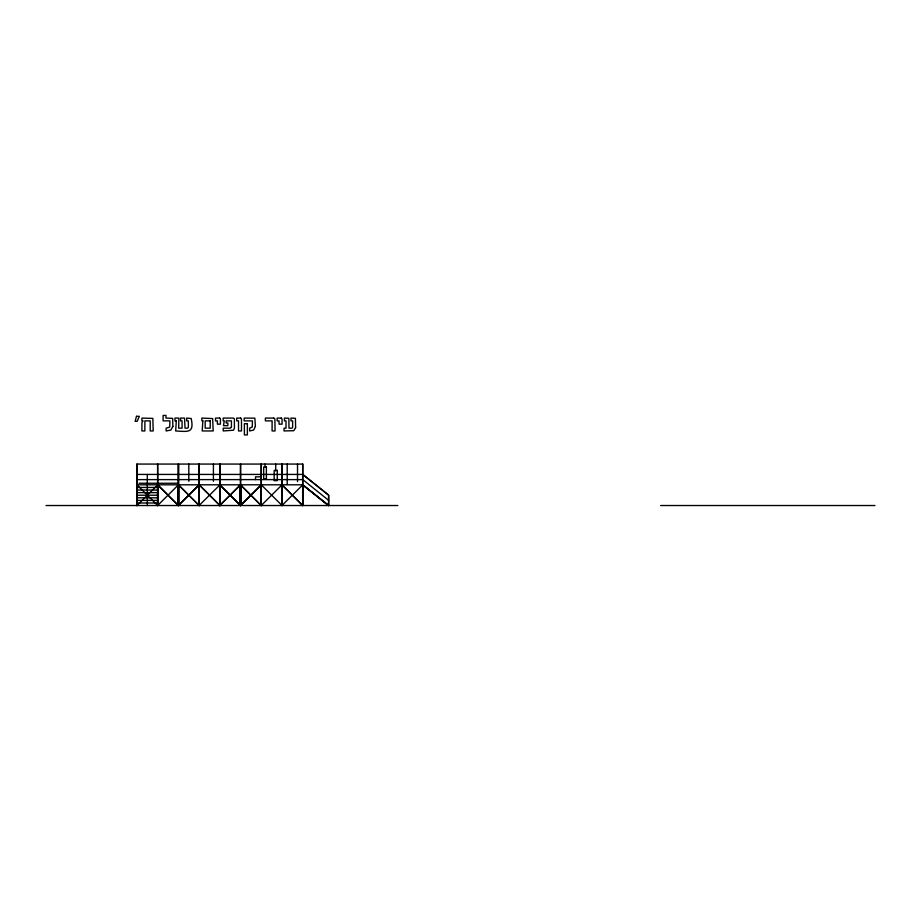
<?xml version="1.0" encoding="UTF-8"?>
<svg xmlns="http://www.w3.org/2000/svg" width="921" height="921" viewBox="0 0 921 921"><rect width="100%" height="100%" fill="white"/><g stroke="black" fill="none" stroke-linecap="round" stroke-linejoin="round"><path stroke-width="1.38" d="M199.293 464.069L199.293 505.525L178.455 484.803L157.606 505.525L157.721 484.803L178.455 505.525L199.293 484.803L220.015 505.525L220.015 464.069M178.455 484.803L178.329 505.525L157.606 484.803L157.721 505.525L136.999 484.803L136.884 505.525L136.884 464.069L302.79 464.069L302.733 505.525L282.068 484.803L261.219 505.525L261.104 484.803M178.57 484.803L178.455 505.525L178.455 464.069M199.178 484.803L199.051 505.525L178.329 484.803L178.57 505.525L178.57 464.069M199.293 484.803L199.178 505.525L199.178 464.069M178.329 464.069L178.329 505.525L199.051 484.803L219.9 505.525L220.015 484.803L199.051 505.525L199.051 464.069M261.345 464.069L261.288 505.525L240.496 484.803L240.369 505.525L261.219 484.803L282.068 505.525L282.068 464.069M136.884 474.43L302.79 474.43L328.601 495.164L328.544 505.583L302.79 484.803L281.941 505.525L282.068 484.803M282.068 505.525L281.941 484.803L302.664 505.525L302.79 484.803L136.884 484.803L136.999 505.525L157.721 484.86M261.345 505.525L261.219 484.803L261.104 505.525L240.369 484.803L219.647 505.525L219.774 484.803L220.015 505.525M261.253 476.813L255.52 476.813L255.52 479.611M136.884 479.611L302.79 479.611L328.67 500.368M139.013 483.249L162.603 483.249M163.408 483.249L178.352 483.249M136.999 487.451L157.721 487.451M136.999 490.041L157.721 490.041M136.999 492.631L157.721 492.631M136.999 495.222L157.721 495.222M136.999 497.812L157.721 497.812M136.999 500.402L157.721 500.402M136.999 502.993L157.721 502.993M46.05 505.525L397.849 505.525M660.656 505.525L874.95 505.525M302.79 505.525L302.664 484.803L328.67 505.525L328.67 495.164L302.664 474.43M302.664 484.86L328.67 505.583M147.302 474.43L147.36 505.583M240.496 484.803L240.623 505.525L261.345 484.803L261.219 505.525L261.161 464.069M240.369 484.803L240.496 505.525L219.647 484.803L219.774 505.525L240.623 484.803L240.496 505.525L240.496 464.069M199.051 484.803L199.293 505.525M302.664 464.069L302.664 505.525M297.518 464.069L297.518 481.579M287.214 464.069L287.214 483.87M281.941 464.069L281.941 505.525M275.724 464.069L275.724 470.976M265.029 464.069L265.029 466.763M240.565 464.069L240.565 505.525L219.9 484.803L219.774 505.525L219.774 464.069M219.831 464.069L219.958 505.525M213.407 464.069L213.407 481.269M188.817 464.069L188.817 481.269M157.664 464.069L157.721 505.583M157.606 464.069L157.606 505.525M136.941 464.069L136.999 505.583M172.872 426.492L170.822 430.084L166.125 430.947L166.125 428.173L169.729 427.079L169.89 420.874L163.109 420.874L163.109 415.417L165.976 415.417L165.976 418.088L172.653 418.353L172.872 426.492M255.393 426.377L253.655 430.061L249.626 430.947L249.626 428.173L252.285 426.964L252.412 420.874L244.18 420.874L244.18 418.088L254.841 418.169L255.393 426.377M231.436 427.137L230.354 428.173L223.216 428.173L223.216 430.947L233.497 430.222L234.406 428.369L234.406 418.871L233.474 418.088L223.181 418.088L223.181 420.874L224.298 420.874L223.458 425.652L227.867 425.652L227.867 422.981L226.163 422.981L226.163 420.874L231.436 420.874L231.436 427.137M295.606 427.701L293.776 430.706L284.036 430.947L284.036 428.173L286.017 428.173L286.017 420.874L284.439 420.874L284.439 418.088L288.849 418.284L288.998 428.173L291.945 428.173L292.625 427.448L292.625 420.874L290.967 420.874L290.967 418.088L295.422 418.307L295.606 427.701M136.515 416.315L135.122 421.311L137.171 421.311L139.347 416.315L136.515 416.315M176.302 420.874L175.681 430.947C188.057 431.65 194.389 433.411 191.188 418.514L186.675 418.088L186.675 420.874L188.333 420.874L188.333 427.39L187.608 428.173L185.04 428.173L184.557 418.088L180.585 418.088L180.585 420.874L182.07 420.874L182.07 428.173L178.651 428.173L178.916 418.088L174.944 418.088L174.944 420.874L176.302 420.874M202.85 420.874L202.206 430.947L213.188 430.947L212.636 418.56L201.86 418.088L201.86 420.874L202.85 420.874M142.813 420.874L141.903 422.889L141.903 430.947L144.873 430.947L144.873 420.874L150.204 420.874L150.204 430.947L153.197 430.947L152.851 418.399L141.903 418.088L141.903 420.874L142.813 420.874M219.647 418.088L215.502 418.088L215.502 420.874L217.391 420.874L217.391 424.155L220.418 424.155L220.418 419.032L219.647 418.088M240.692 418.088L236.72 418.088L236.72 420.874L238.516 420.874L238.516 430.947L241.486 430.947L241.486 419.251L240.692 418.088M273.756 418.088L265.386 418.088L265.386 420.874L272.098 420.874L272.098 430.947L275.068 430.947L274.895 418.905L273.756 418.088M281.296 418.088L277.152 418.088L277.152 420.874L279.04 420.874L279.04 424.155L282.068 424.155L282.068 419.032L281.296 418.088M210.218 420.874L205.176 420.874L205.176 428.173L210.218 428.173L210.218 420.874M247.369 423.695L244.387 423.695L244.387 434.931L247.369 434.931L247.369 423.695M266.376 466.97L263.682 466.97L263.682 478.885L266.376 478.885L266.376 466.97M277.279 470.389L274.17 470.389L274.17 480.647L277.279 480.647L277.279 470.389"/></g></svg>
